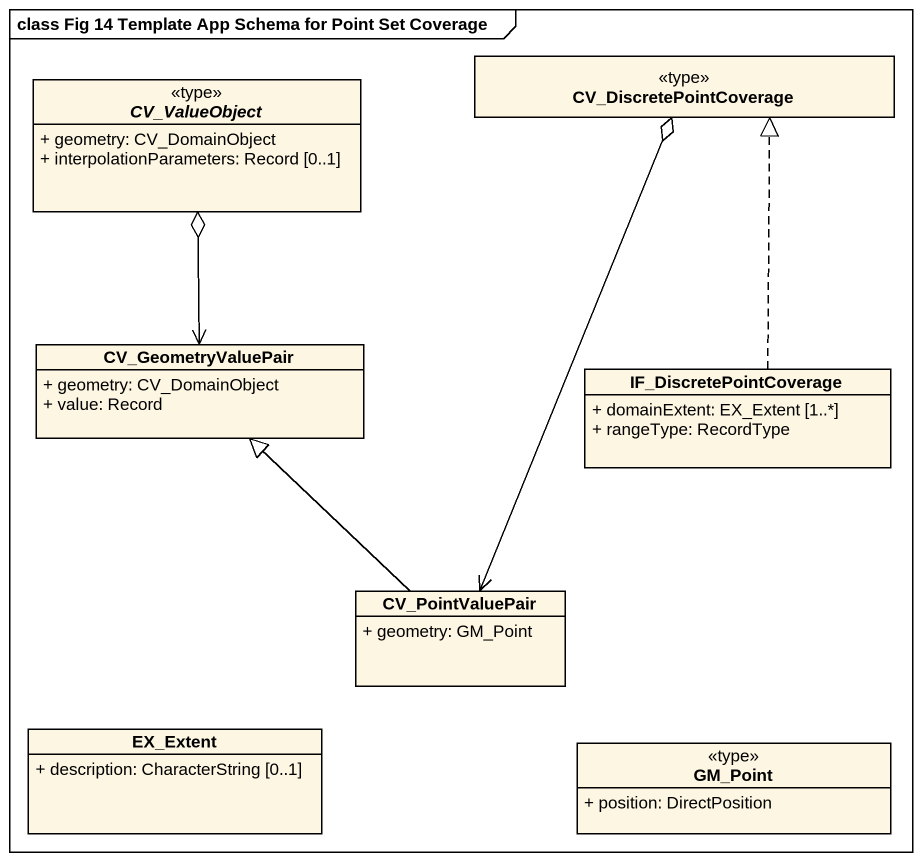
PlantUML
@startuml
mainframe class Fig 14 Template App Schema for Point Set Coverage
hide circle
hide empty members
skinparam classAttributeIconSize 0
class CV_DiscretePointCoverage <<type>>
abstract class CV_ValueObject <<type>> {
  + geometry: CV_DomainObject
  + interpolationParameters: Record [0..1]
}
class CV_GeometryValuePair {
  + geometry: CV_DomainObject
  + value: Record
}
class IF_DiscretePointCoverage {
  + domainExtent: EX_Extent [1..*]
  + rangeType: RecordType
}
class CV_PointValuePair {
  + geometry: GM_Point
}
class EX_Extent {
  + description: CharacterString [0..1]
}
class GM_Point <<type>> {
  + position: DirectPosition
}
CV_DiscretePointCoverage o--> CV_PointValuePair
CV_GeometryValuePair <-up-o CV_ValueObject
IF_DiscretePointCoverage .up.|> CV_DiscretePointCoverage
CV_PointValuePair -up-|> CV_GeometryValuePair
@enduml
